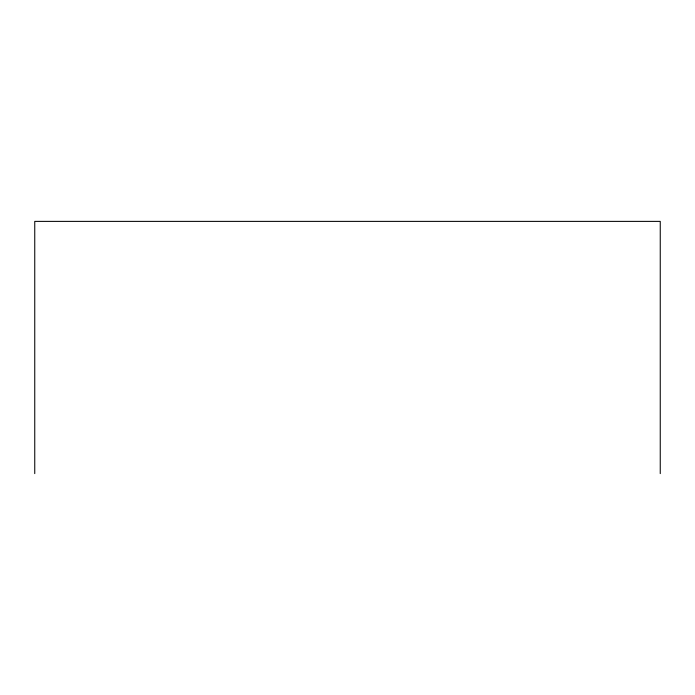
<?xml version="1.0" encoding="UTF-8"?>
<svg xmlns="http://www.w3.org/2000/svg" width="695" height="695" viewBox="0 0 695 695"><rect width="100%" height="100%" fill="white"/><g stroke="black" fill="none" stroke-linecap="round" stroke-linejoin="round"><path stroke-width="1.04" d="M660.25 473.616L660.25 221.384L34.75 221.384L34.75 473.616"/></g></svg>
